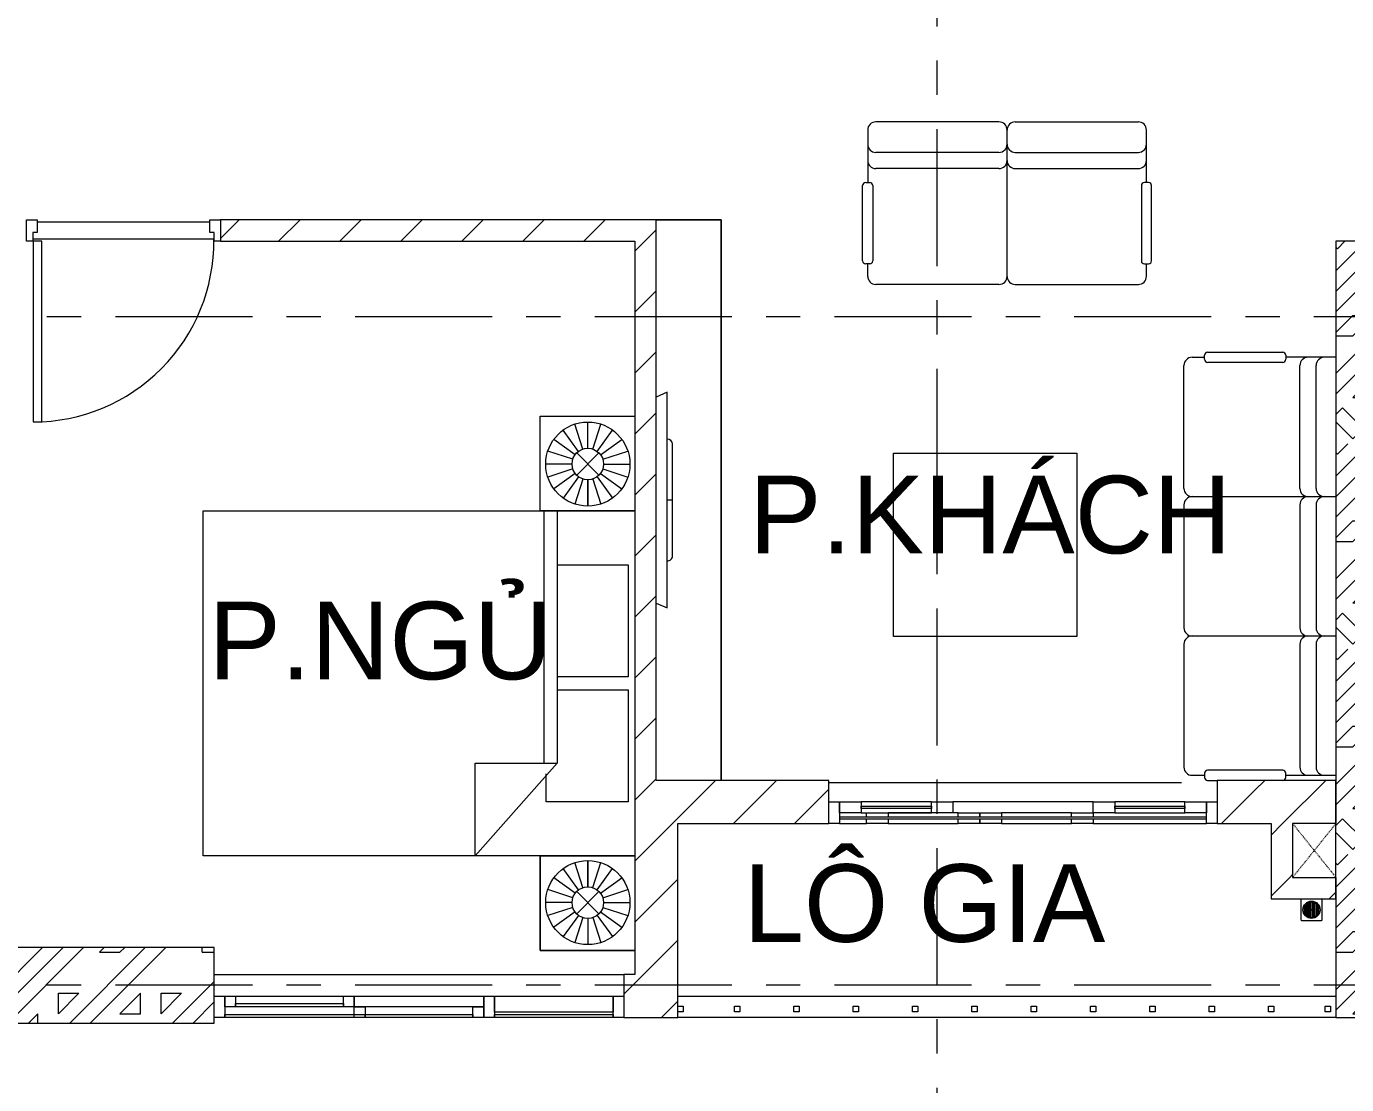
# Model space of a CAD drawing. Header units: millimetres. Extents: x -20144 to 104140, y -11426 to 48263.
# Drawn here: x -4719 to 1401, y 21389 to 26296 of the extents above; entities that cross this region are included whole.
import ezdxf

# ---------------------------------------------------------------- set-up
doc = ezdxf.new("R2010")
doc.units = ezdxf.units.MM
doc.linetypes.add('Dash', pattern=[6.35, 3.175, -3.175])
doc.linetypes.add('Grid Line', pattern=[22.225, 12.7, -3.175, 3.175, -3.175])
for name, color, linetype, lineweight in [('A-DETL-GENF', 31, 'Continuous', 5), ('A-DETL-GENF-HDLN', 161, 'Dash', 5), ('CHU', 181, 'Continuous', 5), ('CUA', 31, 'Continuous', 9), ('HATCH-TUONG', 152, 'Continuous', 9), ('NET CAT', 3, 'Continuous', 5), ('NET THAY 2', 55, 'Continuous', 5), ('NET-CAT', 3, 'Continuous', 9), ('NET-THAY', 2, 'Continuous', 15), ('THIET BI', 44, 'Continuous', 5), ('THIET-BI', 44, 'Continuous', 5), ('TRUC', 225, 'Continuous', 5)]:
    doc.layers.add(name, color=color, linetype=linetype, lineweight=lineweight)
doc.styles.add('Arial_2', font='arial_1.ttf', dxfattribs={"height": 360})
pattern_1 = [(45, (95.25, 0), (-476.246, 476.246), []), (45, (190.5, 0), (-476.246, 476.246), []), (45, (0, 0), (-476.246, 476.246), []), (45, (476.25, 0), (-476.246, 476.246), []), (45, (571.5, 0), (-476.246, 476.246), []), (0, (381, 95.25), (0, 952.5), [95.25, -857.25]), (0, (476.25, 190.5), (0, 952.5), [95.25, -857.25]), (45, (381, 95.25), (0, 952.491), [134.683, -1212.342]), (45, (476.25, 95.25), (0, 952.491), [134.683, -1212.342]), (0, (381, 95.25), (0, 952.5), [95.25, -857.25]), (90, (-95.25, 95.25), (-952.5, 6e-14), [95.25, -857.25]), (90, (0, 95.25), (-952.5, 6e-14), [190.5, -762]), (45, (-95.25, 190.5), (0, 952.491), [134.683, -1212.342]), (90, (762, 381), (-952.5, 6e-14), [95.25, -857.25]), (0, (666.75, 381), (0, 952.5), [95.25, -857.25]), (45, (666.75, 381), (0, 952.491), [134.683, -1212.342]), (0, (857.25, 95.25), (0, 952.5), [95.25, -857.25]), (0, (857.25, 571.5), (0, 952.5), [95.25, -857.25]), (90, (1047.75, 666.75), (-952.5, 6e-14), [95.25, -857.25]), (45, (857.25, 571.5), (0, 952.491), [269.367, -1077.658]), (45, (952.5, 571.5), (0, 952.491), [134.683, -1212.342]), (45, (1143, 762), (0, 952.491), [134.683, -1212.342]), (0, (1143, 857.25), (0, 952.5), [95.25, -857.25]), (90, (1143, 762), (-952.5, 6e-14), [95.25, -857.25]), (0, (476.25, 762), (0, 952.5), [95.25, -857.25]), (0, (666.75, 857.25), (0, 952.5), [95.25, -857.25]), (90, (571.5, 762), (-952.5, 6e-14), [95.25, -857.25]), (90, (666.75, 762), (-952.5, 6e-14), [95.25, -857.25]), (45, (476.25, 762), (0, 952.491), [134.683, -1212.342]), (45, (666.75, 762), (0, 952.491), [134.683, -1212.342]), (135, (119, 214.8), (-952.491, 6e-14), [134.683, -1212.342]), (135, (238.1, 333.4), (-952.491, 6e-14), [134.683, -1212.342]), (135, (309.56, 404.8), (-952.491, 6e-14), [134.683, -1212.342]), (135, (333.4, 428.6), (-952.491, 6e-14), [134.683, -1212.342]), (135, (381, 476.25), (-952.491, 6e-14), [134.683, -1212.342]), (135, (404.8, 500.06), (-952.491, 6e-14), [134.683, -1212.342]), (135, (476.25, 571.5), (-952.491, 6e-14), [134.683, -1212.342]), (135, (523.9, 619.1), (-952.491, 6e-14), [134.683, -1212.342]), (45, (119, 214.8), (0, 952.491), [95.25, -1251.775]), (45, (238.1, 333.4), (0, 952.491), [67.36, -1279.665]), (45, (404.8, 500.06), (0, 952.491), [67.36, -1279.665]), (45, (309.56, 595.3), (0, 952.491), [67.36, -1279.665]), (45, (476.25, 571.5), (0, 952.491), [67.36, -1279.665]), (45, (381, 666.75), (0, 952.491), [67.36, -1279.665]), (0, (24.2, 309.5), (0, 952.5), [190.043, -762.457]), (0, (238.1, 523.9), (0, 952.5), [95.25, -857.25])]
pattern_2 = [(45, (0, 0), (-141.4214, 141.4214), [])]

# ---------------------------------------------------------------- blocks, each defined once
blk = doc.blocks.new('CUA PHONG NGU - Type 1-494775-MẶT BẰNG TẦNG 4')
at = {"layer": 'CUA', "lineweight": 5}
for p, q in [((-348.5, -52.3), (-348.5, 47.7)), ((-348.5, 47.7), (-298.5, 47.7)), ((-298.5, 47.7), (-298.5, -11.3)), ((501.5, 47.7), (551.5, 47.7)), ((501.5, -11.3), (501.5, 47.7)), ((551.5, 47.7), (551.5, -52.3)), ((-318.5, -52.3), (-348.5, -52.3)), ((-318.5, -11.3), (-318.5, -52.3)), ((-298.5, -11.3), (-318.5, -11.3)), ((521.5, -11.3), (501.5, -11.3)), ((521.5, -52.3), (521.5, -11.3)), ((551.5, -52.3), (521.5, -52.3))]:
    blk.add_line(p, q, dxfattribs=at)
at = {"layer": 'CUA'}
for p, q in [((-277.5, -52.3), (-317.5, -52.3)), ((-317.5, -52.3), (-317.5, -890.3)), ((-277.5, -890.3), (-277.5, -52.3)), ((-317.5, -890.3), (-277.5, -890.3))]:
    blk.add_line(p, q, dxfattribs=at)
at = {"layer": 'CUA', "lineweight": 5}
blk.add_arc((-317.5, -52.3), 838, 270, 0.5, dxfattribs=at)
blk = doc.blocks.new('CUA LO GIA - CUA LO GIA 2-933567-MẶT BẰNG TẦNG 4')
at = {"layer": 'CUA'}
for p, q in [((-900, -100), (-900, 0)), ((-900, 0), (-850, 0)), ((-850, 0), (-850, -70)), ((-850, -50), (-850, 0)), ((-850, 0), (-750, 0)), ((-750, -50), (-850, -50)), ((-750, 0), (-750, -50)), ((-425, 0), (-750, 0)), ((-750, -20), (-425, -20)), ((-750, -30), (-750, -20)), ((-425, -30), (-750, -30)), ((-750, -50), (-725, -50)), ((-725, -70), (-725, -50)), ((-725, -50), (-625, -50)), ((-625, -50), (-625, -70)), ((-425, -50), (-625, -50)), ((-625, -50), (-425, -50)), ((-425, -50), (-425, 0)), ((-425, 0), (-325, 0)), ((-425, -20), (-425, -30)), ((-325, -50), (-425, -50)), ((325, 0), (-325, 0)), ((-325, 0), (-325, -50)), ((-300, -50), (-325, -50)), ((-300, -70), (-300, -50)), ((-300, -50), (-200, -50)), ((-200, -70), (-200, -50)), ((-200, -50), (-100, -50)), ((-200, -50), (-200, -70)), ((-100, -50), (-100, -70)), ((225, -50), (-100, -50)), ((225, -70), (225, -50)), ((225, -50), (325, -50)), ((325, -50), (325, 0)), ((325, 0), (425, 0)), ((325, -50), (325, -70)), ((425, -50), (325, -50)), ((425, 0), (425, -50)), ((750, 0), (425, 0)), ((425, -20), (750, -20)), ((425, -30), (425, -20)), ((750, -30), (425, -30)), ((425, -50), (750, -50)), ((750, -50), (750, 0)), ((750, 0), (850, 0)), ((750, -20), (750, -30)), ((850, -50), (750, -50)), ((850, -70), (850, 0)), ((850, 0), (900, 0)), ((850, 0), (850, -50)), ((900, 0), (900, -100)), ((-850, -100), (-900, -100)), ((-850, -70), (-850, -80)), ((850, -70), (-850, -70)), ((-850, -80), (-850, -100)), ((850, -80), (-850, -80)), ((-850, -100), (-725, -100)), ((-725, -100), (-725, -80)), ((-625, -100), (-725, -100)), ((-625, -80), (-625, -100)), ((-625, -100), (-300, -100)), ((-300, -100), (-300, -80)), ((-200, -100), (-300, -100)), ((-200, -100), (-200, -80)), ((-200, -80), (-200, -100)), ((-100, -100), (-200, -100)), ((-100, -80), (-100, -100)), ((-100, -100), (225, -100)), ((225, -100), (225, -80)), ((325, -100), (225, -100)), ((325, -80), (325, -100)), ((325, -100), (850, -100)), ((850, -80), (850, -70)), ((850, -100), (850, -80)), ((900, -100), (850, -100))]:
    blk.add_line(p, q, dxfattribs=at)
blk = doc.blocks.new('X-PHONG NGU 2 - X-PHONG NGU 2_Recovery_ 4-967048-MẶT BẰNG TẦNG 4')
at = {"layer": 'CUA'}
for p, q in [((-950, 100), (-900, 100)), ((-950, 0), (-950, 100)), ((-900, 100), (-350, 100)), ((-900, 85), (-900, 100)), ((-900, 100), (-900, 0)), ((-350, 85), (-900, 85)), ((-900, 75), (-350, 75)), ((-900, 0), (-900, 75)), ((-350, 100), (-350, 85)), ((-350, 100), (-300, 100)), ((-350, 0), (-350, 100)), ((-350, 75), (-350, 0)), ((-300, 100), (-250, 100)), ((-300, 50), (-300, 100)), ((-300, 100), (-300, 0)), ((-250, 100), (250, 100)), ((-250, 85), (-250, 100)), ((-250, 100), (-250, 50)), ((250, 85), (-250, 85)), ((250, 100), (900, 100)), ((250, 85), (250, 100)), ((250, 100), (250, 85)), ((250, 100), (300, 100)), ((250, 50), (250, 100)), ((900, 85), (250, 85)), ((300, 100), (300, 50)), ((900, 100), (900, 85)), ((900, 100), (950, 100)), ((900, 0), (900, 100)), ((950, 100), (950, 0)), ((-900, 0), (-950, 0)), ((-350, 0), (-900, 0)), ((-300, 0), (-350, 0)), ((-300, 50), (300, 50)), ((-300, 0), (-300, 50)), ((-250, 50), (-300, 50)), ((300, 0), (-300, 0)), ((300, 50), (250, 50)), ((300, 50), (300, 0)), ((300, 50), (350, 50)), ((300, 0), (300, 50)), ((350, 0), (300, 0)), ((350, 50), (850, 50)), ((350, 35), (350, 50)), ((350, 50), (350, 0)), ((850, 35), (350, 35)), ((850, 0), (350, 0)), ((850, 50), (850, 35)), ((850, 50), (900, 50)), ((850, 0), (850, 50)), ((900, 0), (850, 0)), ((900, 50), (900, 0)), ((950, 0), (900, 0))]:
    blk.add_line(p, q, dxfattribs=at)
blk = doc.blocks.new('X-GIUONG - X-GIUONG 1-V23-MẶT BẰNG TẦNG 4')
at = {"layer": 'THIET BI'}
for p, q in [((-800, 2000), (800, 2000)), ((-800, 0), (-800, 2000)), ((-800, 0), (-800, 2000)), ((-800, 2000), (800, 2000)), ((800, 2000), (800, 0)), ((800, 2000), (800, 0)), ((-800, 740), (-370, 740)), ((-370, 360), (-800, 740)), ((-370, 740), (-370, 360)), ((-1239, 439), (-800, 439)), ((-1239, 0), (-1239, 439)), ((-1239, 439), (-1239, 0)), ((-800, 439), (-1239, 439)), ((-800, 439), (-800, 0)), ((-800, 0), (-800, 439)), ((800, 439), (1239, 439)), ((800, 0), (800, 439)), ((800, 439), (1239, 439)), ((800, 0), (800, 439)), ((1239, 439), (1239, 0)), ((1239, 439), (1239, 0)), ((-1059.6, 276.6), (-1131.2, 375.2)), ((-1039.2, 287), (-1076.9, 402.9)), ((-1016.6, 290.5), (-1016.6, 412.5)), ((-993.9, 287), (-956.3, 402.9)), ((-973.5, 276.6), (-901.9, 375.2)), ((-550, 410), (-420, 410)), ((-550, 30), (-550, 410)), ((-370, 420), (800, 420)), ((973.5, 276.6), (901.9, 375.2)), ((993.9, 287), (956.3, 402.9)), ((1016.6, 290.5), (1016.6, 412.5)), ((1039.2, 287), (1076.9, 402.9)), ((1059.6, 276.6), (1131.2, 375.2)), ((-1075.8, 260.4), (-1174.4, 332.1)), ((-957.4, 260.4), (-858.7, 332.1)), ((800, 360), (-370, 360)), ((-30, 360), (-30, 30)), ((30, 30), (30, 360)), ((550, 360), (550, 30)), ((957.4, 260.4), (858.7, 332.1)), ((1075.8, 260.4), (1174.4, 332.1)), ((-1086.1, 240), (-1202.1, 277.7)), ((-1068.3, 269.1), (-964.8, 165.6)), ((-1068.3, 165.6), (-964.8, 269.1)), ((-947, 240), (-831, 277.7)), ((947, 240), (831, 277.7)), ((1068.3, 269.1), (964.8, 165.6)), ((1068.3, 165.6), (964.8, 269.1)), ((1086.1, 240), (1202.1, 277.7)), ((-1089.7, 217.4), (-1211.7, 217.4)), ((-1086.1, 194.8), (-1202.1, 157.1)), ((-947, 194.8), (-831, 157.1)), ((-943.4, 217.4), (-821.4, 217.4)), ((-821.4, 217.4), (-943.4, 217.4)), ((943.4, 217.4), (821.4, 217.4)), ((821.4, 217.4), (943.4, 217.4)), ((947, 194.8), (831, 157.1)), ((1086.1, 194.8), (1202.1, 157.1)), ((1089.7, 217.4), (1211.7, 217.4)), ((-1075.8, 174.4), (-1174.4, 102.7)), ((-1059.6, 158.2), (-1131.2, 59.5)), ((-1039.2, 147.8), (-1076.9, 31.8)), ((-1016.6, 144.2), (-1016.6, 22.2)), ((-993.9, 147.8), (-956.3, 31.8)), ((-973.5, 158.2), (-901.9, 59.5)), ((-957.4, 174.4), (-858.7, 102.7)), ((957.4, 174.4), (858.7, 102.7)), ((973.5, 158.2), (901.9, 59.5)), ((993.9, 147.8), (956.3, 31.8)), ((1016.6, 144.2), (1016.6, 22.2)), ((1039.2, 147.8), (1076.9, 31.8)), ((1059.6, 158.2), (1131.2, 59.5)), ((1075.8, 174.4), (1174.4, 102.7)), ((-30, 30), (-550, 30)), ((550, 30), (30, 30))]:
    blk.add_line(p, q, dxfattribs=at)
for centre, radius in [((-1016.6, 217.4), 195.1), ((1016.6, 217.4), 195.1), ((-1016.6, 217.4), 73.2), ((1016.6, 217.4), 73.2)]:
    blk.add_circle(centre, radius, dxfattribs=at)
blk = doc.blocks.new('X-SOFA - X-SOFA-933583-MẶT BẰNG TẦNG 4')
at = {"layer": 'THIET BI'}
for p, q in [((-644.3, 992.8), (-295.7, 992.8)), ((-753.8, 360.8), (-753.8, 931.5)), ((-716.2, 969.2), (-658.4, 969.2)), ((-658.4, 959.8), (-658.4, 978.7)), ((-295.7, 945.7), (-644.3, 945.7)), ((-281.5, 978.7), (-281.5, 959.8)), ((-103.7, 969.2), (-281.5, 969.2)), ((-216.7, 360.8), (-216.7, 931.5)), ((-141.3, 360.8), (-141.3, 931.5)), ((-50, 969.2), (-103.7, 969.2)), ((-2100, 525), (-1250, 525)), ((-2100, -325), (-2100, 525)), ((-2100, -325), (-2100, 525)), ((-2100, 525), (-1250, 525)), ((-1250, 525), (-1250, -325)), ((-1250, 525), (-1250, -325)), ((-716.2, 323.1), (-50, 323.1)), ((-753.8, 285.4), (-753.8, -285.4)), ((-216.7, 285.4), (-216.7, -285.4)), ((-141.3, 285.4), (-141.3, -285.4)), ((-1250, -325), (-2100, -325)), ((-1250, -325), (-2100, -325)), ((-753.8, -360.8), (-753.8, -931.5)), ((-716.2, -323.1), (-103.7, -323.1)), ((-216.7, -360.8), (-216.7, -931.5)), ((-141.3, -360.8), (-141.3, -931.5)), ((-103.7, -323.1), (-50, -323.1)), ((-716.2, -969.2), (-658.4, -969.2)), ((-658.4, -959.8), (-658.4, -978.7)), ((-295.7, -945.7), (-644.3, -945.7)), ((-281.5, -978.7), (-281.5, -959.8)), ((-281.5, -969.2), (-103.7, -969.2)), ((-103.7, -969.2), (-50, -969.2)), ((-644.3, -992.8), (-599.9, -992.8))]:
    blk.add_line(p, q, dxfattribs=at)
for centre, radius, start, end in [((-644.3, 978.7), 14.1, 90, 180), ((-295.7, 978.7), 14.1, 0, 90), ((-716.2, 931.5), 37.7, 90, 180), ((-644.3, 959.8), 14.1, 180, 270), ((-295.7, 959.8), 14.1, 270, 0), ((-179, 931.5), 37.7, 90, 180), ((-103.7, 931.5), 37.7, 90, 180), ((-716.2, 360.8), 37.7, 180, 270), ((-716.2, 285.4), 37.7, 90, 180), ((-179, 360.8), 37.7, 180, 270), ((-179, 285.4), 37.7, 90, 180), ((-103.7, 360.8), 37.7, 180, 270), ((-103.7, 285.4), 37.7, 90, 180), ((-716.2, -285.4), 37.7, 180, 270), ((-179, -285.4), 37.7, 180, 270), ((-103.7, -285.4), 37.7, 180, 270), ((-716.2, -360.8), 37.7, 90, 180), ((-179, -360.8), 37.7, 90, 180), ((-103.7, -360.8), 37.7, 90, 180), ((-716.2, -931.5), 37.7, 180, 270), ((-644.3, -959.8), 14.1, 90, 180), ((-644.3, -978.7), 14.1, 180, 270), ((-295.7, -959.8), 14.1, 0, 90), ((-295.7, -978.7), 14.1, 270.84341, 0), ((-179, -931.5), 37.7, 180, 270), ((-103.7, -931.5), 37.7, 180, 270)]:
    blk.add_arc(centre, radius, start, end, dxfattribs=at)
blk = doc.blocks.new('X-TV - X-TV 3-933587-MẶT BẰNG TẦNG 4')
at = {"layer": 'THIET BI'}
for p, q in [((822.5, -25), (800, -75)), ((1800, -75), (1777.5, -25)), ((2600.1, -25), (2600.1, -325)), ((2600.1, -325), (2600.1, -25)), ((800, -75), (1800, -75)), ((1040, -100), (1560, -100)), ((1300, -100), (1300, -75)), ((2600.1, -325), (0.1, -325)), ((0.1, -325), (2600.1, -325))]:
    blk.add_line(p, q, dxfattribs=at)
for centre, start_param, end_param in [((1040, -75), 1.570796, 3.141593), ((1560, -75), 3.141593, 4.712389)]:
    blk.add_ellipse(centre, major_axis=(0, 25), ratio=0.9, start_param=start_param, end_param=end_param, dxfattribs=at)
blk = doc.blocks.new('X-SOFA - X-SOFA-933695-MẶT BẰNG TẦNG 4')
at = {"layer": 'THIET BI'}
for p, q in [((-716.2, 646.2), (-658.4, 646.2)), ((-658.4, 636.7), (-658.4, 655.6)), ((-644.3, 669.7), (-295.7, 669.7)), ((-295.7, 622.6), (-644.3, 622.6)), ((-281.5, 655.6), (-281.5, 636.7)), ((-103.7, 646.2), (-281.5, 646.2)), ((-37.7, 646.2), (-103.7, 646.2)), ((-753.8, 37.7), (-753.8, 608.5)), ((-216.7, 37.7), (-216.7, 608.5)), ((-141.3, 37.7), (-141.3, 608.5)), ((0, 37.7), (0, 608.5)), ((-716.2, 0), (-103.7, 0)), ((-103.7, 0), (-37.7, 0)), ((-753.8, -37.7), (-753.8, -608.5)), ((-216.7, -37.7), (-216.7, -608.5)), ((-141.3, -37.7), (-141.3, -608.5)), ((0, -37.7), (0, -608.5)), ((-716.2, -646.2), (-658.4, -646.2)), ((-658.4, -636.7), (-658.4, -655.6)), ((-295.7, -622.6), (-644.3, -622.6)), ((-644.3, -669.7), (-295.7, -669.7)), ((-281.5, -655.6), (-281.5, -636.7)), ((-281.5, -646.2), (-103.7, -646.2)), ((-103.7, -646.2), (-37.7, -646.2))]:
    blk.add_line(p, q, dxfattribs=at)
for centre, radius, start, end in [((-716.2, 608.5), 37.7, 90, 180), ((-644.3, 655.6), 14.1, 90, 180), ((-644.3, 636.7), 14.1, 180, 270), ((-295.7, 655.6), 14.1, 0, 90), ((-295.7, 636.7), 14.1, 270, 0), ((-179, 608.5), 37.7, 90, 180), ((-103.7, 608.5), 37.7, 90, 180), ((-37.7, 608.5), 37.7, 360, 90), ((-716.2, 37.7), 37.7, 180, 270), ((-179, 37.7), 37.7, 180, 270), ((-103.7, 37.7), 37.7, 180, 270), ((-37.7, 37.7), 37.7, 270, 0), ((-716.2, -37.7), 37.7, 90, 180), ((-179, -37.7), 37.7, 90, 180), ((-103.7, -37.7), 37.7, 90, 180), ((-37.7, -37.7), 37.7, 360, 90), ((-716.2, -608.5), 37.7, 180, 270), ((-179, -608.5), 37.7, 180, 270), ((-103.7, -608.5), 37.7, 180, 270), ((-37.7, -608.5), 37.7, 270, 0), ((-644.3, -636.7), 14.1, 90, 180), ((-644.3, -655.6), 14.1, 180, 270), ((-295.7, -636.7), 14.1, 0, 90), ((-295.7, -655.6), 14.1, 270, 0)]:
    blk.add_arc(centre, radius, start, end, dxfattribs=at)
blk = doc.blocks.new('Railing - 25mm-924614-MẶT BẰNG TẦNG 4')
at = {"layer": 'NET THAY 2'}
for p, q in [((12.5, 12.5), (-12.5, 12.5)), ((-12.5, 12.5), (-12.5, -12.5)), ((12.5, -12.5), (12.5, 12.5)), ((-12.5, -12.5), (12.5, -12.5))]:
    blk.add_line(p, q, dxfattribs=at)
blk = doc.blocks.new('Railing - Railing-934011-MẶT BẰNG TẦNG 4')
at = {"extrusion": (0, 0, -1), "zscale": -1, "rotation": 270.0000000000004}
for p in [(1687, 21739.9), (1424.5, 21739.9), (1149.5, 21739.9), (874.5, 21739.9), (599.5, 21739.9), (324.5, 21739.9), (49.5, 21739.9), (-225.5, 21739.9), (-500.5, 21739.9), (-775.5, 21739.9), (-1050.5, 21739.9), (-1313, 21739.9)]:
    blk.add_blockref('Railing - 25mm-924614-MẶT BẰNG TẦNG 4', p, dxfattribs=at)
blk = doc.blocks.new('X-PHEU - X-PHEU-V49-MẶT BẰNG TẦNG 4')
at = {"layer": 'THIET-BI'}
for p, q in [((25, -29), (25, -121)), ((42.5, -90.5), (42.5, -59.5)), ((47.5, -51.8), (47.5, -98.2)), ((52.5, -103.1), (52.5, -46.9)), ((57.5, -43.5), (57.5, -106.5)), ((62.5, -108.8), (62.5, -41.2)), ((67.5, -39.8), (67.5, -110.2)), ((72.5, -71.9), (72.5, -39.1)), ((77.5, -39.1), (77.5, -71.9)), ((82.5, -110.2), (82.5, -39.8)), ((87.5, -41.2), (87.5, -108.8)), ((92.5, -106.5), (92.5, -43.5)), ((97.5, -46.9), (97.5, -103.1)), ((102.5, -98.2), (102.5, -51.8)), ((107.5, -59.5), (107.5, -90.5)), ((125, -121), (125, -29)), ((72.5, -110.9), (72.5, -78.1)), ((77.5, -78.1), (77.5, -110.9)), ((29, -125), (121, -125))]:
    blk.add_line(p, q, dxfattribs=at)
blk.add_circle((75, -75), 40, dxfattribs=at)
for centre, radius, start, end in [((29, -29), 4, 90.3106, 180), ((75, -75), 36, 139.80824, 154.52563), ((75, -75), 36, 119.0853, 128.68219), ((75, -75), 36, 102.0247, 110.31751), ((75, -75), 36, 90, 93.98208), ((75, -75), 36, 86.01792, 90), ((75, -75), 36, 69.68249, 77.9753), ((75, -75), 36, 51.31781, 60.9147), ((75, -75), 36, 25.47437, 40.19176), ((121, -29), 4, 0, 89.6894), ((29, -121), 4, 180, 270), ((75, -75), 36, 205.47437, 220.19176), ((75, -75), 36, 231.31781, 240.9147), ((75, -75), 36, 249.68249, 257.9753), ((75, -75), 4, 128.68219, 231.31781), ((75, -75), 36, 266.01792, 270), ((75, -75), 36, 270, 273.98208), ((75, -75), 4, 308.68219, 51.31781), ((75, -75), 36, 282.0247, 290.31751), ((75, -75), 36, 299.0853, 308.68219), ((75, -75), 36, 319.80824, 334.52563), ((121, -121), 4, 270, 0)]:
    blk.add_arc(centre, radius, start, end, dxfattribs=at)
blk = doc.blocks.new('Family1 - Family1-967466-MẶT BẰNG TẦNG 4')
at = {"layer": 'A-DETL-GENF'}
for p, q in [((200, 250), (0, 250)), ((0, 250), (0, 0)), ((200, 0), (200, 250)), ((0, 0), (200, 0))]:
    blk.add_line(p, q, dxfattribs=at)
at = {"layer": 'A-DETL-GENF-HDLN'}
for p, q in [((0, 250), (200, 0.8)), ((0, 0), (200, 249.2))]:
    blk.add_line(p, q, dxfattribs=at)

msp = doc.modelspace()

# ---------------------------------------------------------------- hatches: boundary and pattern name
at = {"layer": 'HATCH-TUONG', "lineweight": 5}
h = msp.add_hatch(dxfattribs=at)
h.set_pattern_fill('FP_6', color=256, style=0, pattern_type=2)
h.set_pattern_definition(pattern_2)
h.paths.add_polyline_path([(-1899.5, 25299.9), (-1899.5, 25399.9), (-3819.5, 25399.9), (-3819.5, 25299.9), (-2505.2, 25299.9)], flags=0)
h.paths.add_polyline_path([(-4719.5, 25299.9), (-4719.5, 25399.9), (-4949.5, 25399.9), (-4949.5, 25299.9), (-4799.5, 25299.9)], flags=0)
h.paths.add_polyline_path([(-5849.5, 25299.9), (-5849.5, 25399.9), (-5899.5, 25399.9), (-5899.5, 25299.9)], flags=0)
h = msp.add_hatch(dxfattribs=at)
h.set_pattern_fill('FP_6', color=256, style=0, pattern_type=2)
h.set_pattern_definition(pattern_2)
h.paths.add_polyline_path([(-1899.5, 22799.9), (-1799.5, 22799.9), (-1799.5, 25399.9), (-1899.5, 25399.9), (-1899.5, 23849.1)], flags=0)
h = msp.add_hatch(dxfattribs=at)
h.set_pattern_fill('FP_6', color=256, style=0, pattern_type=2)
h.set_pattern_definition(pattern_2)
h.paths.add_polyline_path([(-1899.5, 21899.9), (-1699.5, 21899.9), (-1699.5, 22799.9), (-1899.5, 22799.9), (-1899.5, 21923.8)], flags=0)
h = msp.add_hatch(dxfattribs=at)
h.set_pattern_fill('FP_6', color=256, style=0, pattern_type=2)
h.set_pattern_definition(pattern_2)
h.paths.add_polyline_path([(-999.5, 22599.9), (-999.5, 22799.9), (-1699.5, 22799.9), (-1699.5, 22599.9), (-1078.7, 22599.9)], flags=0)
h.paths.add_polyline_path([(975.5, 22599.9), (975.5, 22799.9), (800.5, 22799.9), (800.5, 22599.9)], flags=0)
h = msp.add_hatch(dxfattribs=at)
h.set_pattern_fill('FP_6', color=256, style=0, pattern_type=2)
h.set_pattern_definition(pattern_2)
h.paths.add_polyline_path([(1050.5, 22599.9), (1350.5, 22599.9), (1350.5, 22799.9), (975.5, 22799.9), (975.5, 22599.9)], flags=0)
h = msp.add_hatch(dxfattribs=at)
h.set_pattern_fill('FP_6', color=256, style=0, pattern_type=2)
h.set_pattern_definition(pattern_2)
h.paths.add_polyline_path([(1050.5, 22349.9), (1150.5, 22349.9), (1150.5, 22599.9), (1050.5, 22599.9)], flags=0)
h = msp.add_hatch(dxfattribs=at)
h.set_pattern_fill('FP_6', color=256, style=0, pattern_type=2)
h.set_pattern_definition(pattern_2)
h.paths.add_polyline_path([(1350.5, 22249.9), (1350.5, 22349.9), (1050.5, 22349.9), (1050.5, 22249.9), (1150.5, 22249.9)], flags=0)
h = msp.add_hatch(dxfattribs=at)
h.set_pattern_fill('FP_6', color=256, style=0, pattern_type=2)
h.set_pattern_definition(pattern_2)
h.paths.add_polyline_path([(-1699.5, 21699.9), (-1699.5, 21899.9), (-1949.5, 21899.9), (-1949.5, 21699.9)], flags=0)
at = {"layer": 'NET CAT'}
h = msp.add_hatch(dxfattribs=at)
h.set_pattern_fill('FP_1', color=256, style=0, pattern_type=2)
h.set_pattern_definition(pattern_1)
h.paths.add_polyline_path([(1650.5, 21699.9), (1650.5, 25299.9), (1350.5, 25299.9), (1350.5, 21699.9)], flags=0)
h = msp.add_hatch(dxfattribs=at)
h.set_pattern_fill('FP_1', color=256, style=0, pattern_type=2)
h.set_pattern_definition(pattern_1)
h.paths.add_polyline_path([(-5358.4, 21674.9), (-3849.5, 21674.9), (-3849.5, 22024.9), (-6349.5, 22024.9), (-6349.5, 21674.9)], flags=0)

# ---------------------------------------------------------------- linework, layer by layer
at = {"layer": 'NET CAT', "lineweight": 13}
for p, q in [((1650.5, 25299.9), (1350.5, 25299.9)), ((1350.5, 25299.9), (1350.5, 22599.9)), ((1350.5, 22349.9), (1350.5, 21699.9)), ((-3849.5, 22024.9), (-6349.5, 22024.9)), ((-3849.5, 21799.9), (-3849.5, 22024.9)), ((-6349.5, 21674.9), (-3849.5, 21674.9)), ((-3849.5, 21674.9), (-3849.5, 21699.9)), ((1350.5, 21699.9), (1650.5, 21699.9))]:
    msp.add_line(p, q, dxfattribs=at)
at = {"layer": 'NET-CAT', "lineweight": 15}
for p, q in [((-1899.5, 25399.9), (-3819.5, 25399.9)), ((-3819.5, 25399.9), (-3819.5, 25299.9)), ((-1799.5, 25399.9), (-1899.5, 25399.9)), ((-1799.5, 22799.9), (-1799.5, 25399.9)), ((-3819.5, 25299.9), (-1899.5, 25299.9)), ((-1899.5, 25299.9), (-1899.5, 22799.9)), ((-1899.5, 22799.9), (-1899.5, 21899.9)), ((-1699.5, 22799.9), (-1799.5, 22799.9)), ((-999.5, 22799.9), (-1699.5, 22799.9)), ((-999.5, 22599.9), (-999.5, 22799.9)), ((975.5, 22799.9), (800.5, 22799.9)), ((800.5, 22799.9), (800.5, 22599.9)), ((1350.5, 22799.9), (975.5, 22799.9)), ((1350.5, 22599.9), (1350.5, 22799.9)), ((-1699.5, 21899.9), (-1699.5, 22599.9)), ((-1699.5, 22599.9), (-999.5, 22599.9)), ((800.5, 22599.9), (975.5, 22599.9)), ((975.5, 22599.9), (1050.5, 22599.9)), ((1050.5, 22599.9), (1050.5, 22349.9)), ((1050.5, 22349.9), (1050.5, 22249.9)), ((1350.5, 22249.9), (1350.5, 22349.9)), ((1050.5, 22249.9), (1350.5, 22249.9)), ((-1899.5, 21899.9), (-1949.5, 21899.9)), ((-1949.5, 21899.9), (-1949.5, 21799.9)), ((-1699.5, 21752.4), (-1699.5, 21899.9)), ((-1699.5, 21699.9), (-1699.5, 21727.4)), ((-1949.5, 21699.9), (-1699.5, 21699.9))]:
    msp.add_line(p, q, dxfattribs=at)
at = {"layer": 'NET-THAY', "lineweight": 9}
for p, q in [((-4669.5, 25389.9), (-3869.5, 25389.9)), ((-3849.5, 25309.9), (-4689.5, 25309.9)), ((-999.5, 22789.9), (635.7, 22789.9)), ((-3849.5, 21899.9), (-1949.5, 21899.9)), ((-1699.5, 21799.9), (1350.5, 21799.9)), ((1350.5, 21699.9), (-1699.5, 21699.9))]:
    msp.add_line(p, q, dxfattribs=at)
at = {"layer": 'TRUC', "linetype": 'Grid Line', "ltscale": 50}
for p, q in [((-499.5, 43599.9), (-499.5, -4500.1)), ((43000.5, 24949.9), (-14407, 24949.9)), ((43000.5, 21849.9), (-12092.4, 21849.9))]:
    msp.add_line(p, q, dxfattribs=at)

# ---------------------------------------------------------------- block references
at = {"color": 253, "lineweight": 9}
for name, p, rotation in [('X-SOFA - X-SOFA-933695-MẶT BẰNG TẦNG 4', (-173.3, 25853.3), 90), ('X-TV - X-TV 3-933587-MẶT BẰNG TẦNG 4', (-1824.5, 22799.8), 90), ('X-GIUONG - X-GIUONG 1-V23-MẶT BẰNG TẦNG 4', (-1899.5, 23249.9), 90), ('X-PHONG NGU 2 - X-PHONG NGU 2_Recovery_ 4-967048-MẶT BẰNG TẦNG 4', (-2899.5, 21799.9), 180)]:
    msp.add_blockref(name, p, dxfattribs=dict(at, rotation=rotation))
for name, p in [('CUA PHONG NGU - Type 1-494775-MẶT BẰNG TẦNG 4', (-4370.9, 25352.2)), ('X-SOFA - X-SOFA-933583-MẶT BẰNG TẦNG 4', (1400.5, 23792.6)), ('CUA LO GIA - CUA LO GIA 2-933567-MẶT BẰNG TẦNG 4', (-99.5, 22699.9)), ('X-PHEU - X-PHEU-V49-MẶT BẰNG TẦNG 4', (1163, 22274.9)), ('Railing - Railing-934011-MẶT BẰNG TẦNG 4', (0, 0))]:
    msp.add_blockref(name, p, dxfattribs=at)
at = {"color": 253, "lineweight": 5}
msp.add_blockref('Family1 - Family1-967466-MẶT BẰNG TẦNG 4', (1150.5, 22349.9), dxfattribs=at)

# ---------------------------------------------------------------- texts
at = {"layer": 'CHU', "color": 253, "char_height": 360, "attachment_point": 1, "line_spacing_factor": 0.936439, "style": 'Arial_2'}
for s, insert, width in [('\\pt2540.0016,5079.9996,7620.0012,10159.9992,12700.0008,15239.9988,17780.0004,20319.9984,22860,25400.0016,27939.9996,30480.0012,33019.9992,35560.0008,38099.9988,40640.0004,43179.9984,45720,48260.0016,50799.9996,53340.0012,55879.9992,58420.0008,60959.9988,63500.0004,66039.9984,68580,71120.0016,73659.9996,76200.0012,78739.9992,81280.0008;P.KHÁCH', (-1369, 24212.5), 2232.1), ('\\pt2540.0016,5079.9996,7620.0012,10159.9992,12700.0008,15239.9988,17780.0004,20319.9984,22860,25400.0016,27939.9996,30480.0012,33019.9992,35560.0008,38099.9988,40640.0004,43179.9984,45720,48260.0016,50799.9996,53340.0012,55879.9992,58420.0008,60959.9988,63500.0004,66039.9984,68580,71120.0016,73659.9996,76200.0012,78739.9992,81280.0008;P.NGỦ', (-3875.2, 23628.5), 1589.74), ('\\pt2540.0016,5079.9996,7620.0012,10159.9992,12700.0008,15239.9988,17780.0004,20319.9984,22860,25400.0016,27939.9996,30480.0012,33019.9992,35560.0008,38099.9988,40640.0004,43179.9984,45720,48260.0016,50799.9996,53340.0012,55879.9992,58420.0008,60959.9988,63500.0004,66039.9984,68580,71120.0016,73659.9996,76200.0012,78739.9992,81280.0008;LÔ GIA', (-1395, 22411.1), 2236)]:
    msp.add_mtext(s, dxfattribs=dict(at, insert=insert, width=width))

doc.saveas('drawing.dxf')
